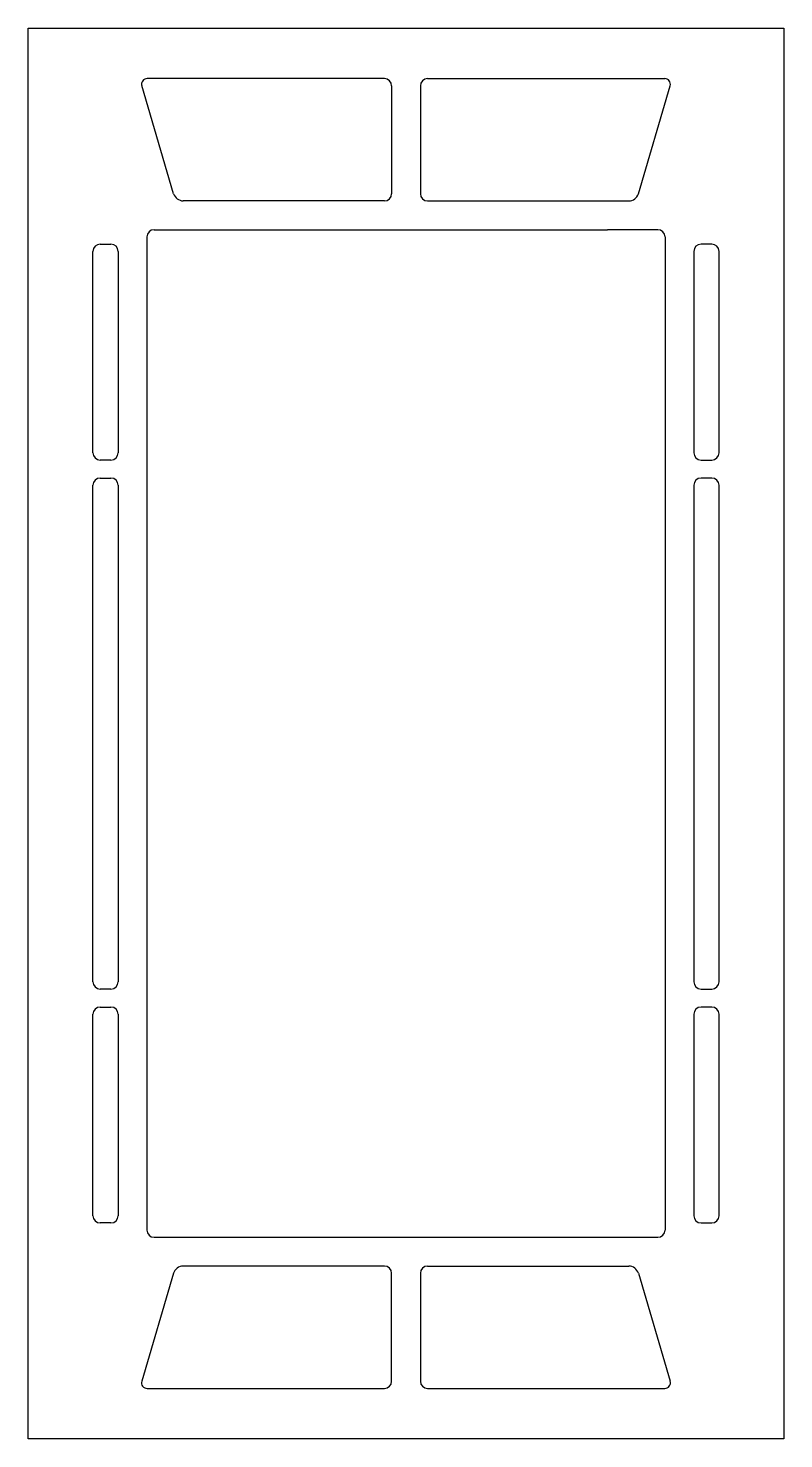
# Model space of a CAD drawing. Header units: millimetres. Extents: x 246 to 351, y 58 to 254.
import ezdxf

# ---------------------------------------------------------------- set-up
doc = ezdxf.new("R2010")
doc.units = ezdxf.units.MM

msp = doc.modelspace()

# ---------------------------------------------------------------- linework, layer by layer
for p, q in [((245.55, 253.69), (350.55, 253.69)), ((245.55, 57.69), (245.55, 253.69)), ((350.55, 253.69), (350.55, 57.69)), ((265.76, 230.69), (261.34, 245.72)), ((295.05, 246.69), (262.07, 246.69)), ((296.05, 245.69), (296.05, 230.69)), ((300.05, 245.69), (300.05, 230.69)), ((301.05, 246.69), (334.01, 246.69)), ((330.35, 230.69), (334.76, 245.69)), ((295.05, 229.69), (267.1, 229.69)), ((301.05, 229.69), (329.01, 229.69)), ((263.05, 225.69), (326.05, 225.69)), ((333.05, 225.69), (326.05, 225.69)), ((255.55, 223.69), (257.05, 223.69)), ((262.05, 224.69), (262.05, 86.69)), ((262.05, 224.69), (262.05, 218.19)), ((334.05, 224.69), (334.05, 86.69)), ((340.55, 223.69), (339.05, 223.69)), ((254.55, 194.69), (254.55, 222.69)), ((258.05, 222.69), (258.05, 194.69)), ((338.05, 222.69), (338.05, 194.69)), ((341.55, 194.69), (341.55, 222.69)), ((257.05, 193.69), (255.55, 193.69)), ((339.05, 193.69), (340.55, 193.69)), ((254.55, 121.19), (254.55, 190.19)), ((255.55, 191.19), (257.05, 191.19)), ((258.05, 190.19), (258.05, 121.19)), ((338.05, 190.19), (338.05, 121.19)), ((340.55, 191.19), (339.05, 191.19)), ((341.55, 121.19), (341.55, 190.19)), ((334.05, 156.69), (334.05, 137.69)), ((257.05, 120.19), (255.55, 120.19)), ((334.05, 119.69), (334.05, 94.69)), ((339.05, 120.19), (340.55, 120.19)), ((255.55, 117.69), (257.05, 117.69)), ((340.55, 117.69), (339.05, 117.69)), ((254.55, 88.69), (254.55, 116.69)), ((258.05, 116.69), (258.05, 88.69)), ((338.05, 116.69), (338.05, 88.69)), ((341.55, 88.69), (341.55, 116.69)), ((257.05, 87.69), (255.55, 87.69)), ((339.05, 87.69), (340.55, 87.69)), ((263.05, 85.69), (333.05, 85.69)), ((265.76, 80.69), (261.35, 65.69)), ((295.05, 81.69), (267.1, 81.69)), ((296.05, 65.69), (296.05, 80.69)), ((300.05, 80.69), (300.05, 65.69)), ((301.05, 81.69), (329.01, 81.69)), ((330.35, 80.69), (334.76, 65.69)), ((262.1, 64.69), (295.05, 64.69)), ((301.05, 64.69), (334.01, 64.69)), ((350.55, 57.69), (245.55, 57.69))]:
    msp.add_line(p, q)
for centre, radius, start, end in [((262.08, 245.92), 0.772, 89.1553, 197.2342), ((295.05, 245.69), 1, 0, 90), ((301.05, 245.69), 1, 90, 180), ((334.02, 245.92), 0.772, 342.8557, 90.7548), ((267.16, 231.18), 1.48, 198.9365, 267.453), ((295.05, 230.69), 1, 270, 0), ((301.05, 230.69), 1, 180, 270), ((329, 231.1), 1.41, 270.378, 343.2325), ((263.05, 224.69), 1, 90, 180), ((333.05, 224.69), 1, 0, 90), ((255.55, 222.69), 1, 90, 180), ((257.05, 222.69), 1, 0, 90), ((339.05, 222.69), 1, 90, 180), ((340.55, 222.69), 1, 0, 90), ((255.55, 194.69), 1, 180, 270), ((257.05, 194.69), 1, 270, 0), ((339.05, 194.69), 1, 180, 270), ((340.55, 194.69), 1, 270, 0), ((255.55, 190.19), 1, 90, 180), ((257.05, 190.19), 1, 0, 90), ((339.05, 190.19), 1, 90, 180), ((340.55, 190.19), 1, 0, 90), ((255.55, 121.19), 1, 180, 270), ((257.05, 121.19), 1, 270, 0), ((339.05, 121.19), 1, 180, 270), ((340.55, 121.19), 1, 270, 0), ((255.55, 116.69), 1, 90, 180), ((257.05, 116.69), 1, 0, 90), ((339.05, 116.69), 1, 90, 180), ((340.55, 116.69), 1, 0, 90), ((255.55, 88.69), 1, 180, 270), ((257.05, 88.69), 1, 270, 0), ((339.05, 88.69), 1, 180, 270), ((340.55, 88.69), 1, 270, 0), ((263.05, 86.69), 1, 180, 270), ((333.05, 86.69), 1, 270, 0), ((267.09, 80.3), 1.39, 89.9308, 163.6796), ((295.05, 80.69), 1, 0, 90), ((301.05, 80.69), 1, 90, 180), ((329, 80.28), 1.41, 16.9468, 89.4427), ((262.06, 65.45), 0.754, 160.8436, 272.7669), ((295.05, 65.69), 1, 270, 0), ((301.05, 65.69), 1, 180, 270), ((334.04, 65.45), 0.756, 267.4875, 18.902)]:
    msp.add_arc(centre, radius, start, end)

doc.saveas('drawing.dxf')
